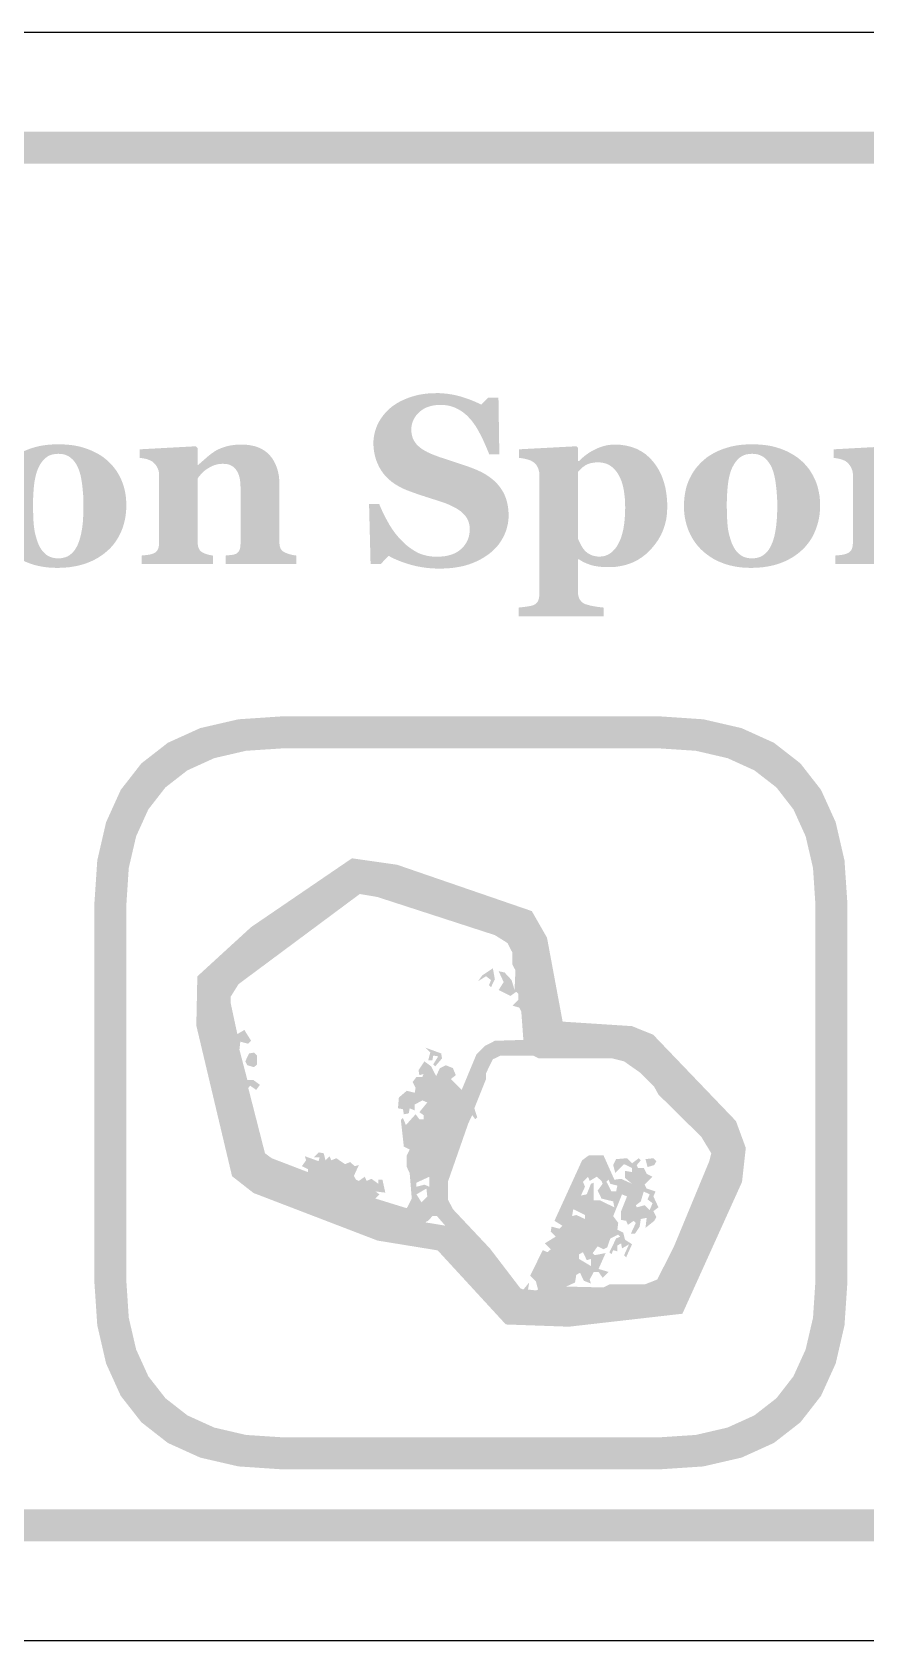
# Model space of a CAD drawing. Header units: millimetres. Extents: x 6 to 594, y 82 to 394.
# Drawn here: x 304.52 to 314.93, y 159.76 to 179.84 of the extents above; entities that cross this region are included whole.
import ezdxf

# ---------------------------------------------------------------- set-up
doc = ezdxf.new("R2010")
doc.units = ezdxf.units.MM
doc.layers.add('CUT', color=1, linetype='Continuous')
doc.layers.add('RASTER', color=7, linetype='Continuous')

msp = doc.modelspace()

# ---------------------------------------------------------------- hatches: boundary and pattern name
at = {"layer": 'RASTER'}
h = msp.add_hatch(color=7, dxfattribs=at)
h.paths.add_polyline_path([(279.2, 176.4), (279.234, 176.916), (279.338, 177.363), (279.509, 177.741), (279.75, 178.05), (280.059, 178.291), (280.438, 178.463), (280.884, 178.566), (281.4, 178.6), (338.6, 178.6), (339.116, 178.566), (339.563, 178.463), (339.941, 178.291), (340.25, 178.05), (340.491, 177.741), (340.663, 177.363), (340.766, 176.916), (340.8, 176.4), (340.8, 163.2), (340.766, 162.684), (340.662, 162.238), (340.491, 161.859), (340.25, 161.55), (339.941, 161.309), (339.563, 161.138), (339.116, 161.034), (338.6, 161), (281.4, 161), (280.884, 161.034), (280.438, 161.138), (280.059, 161.309), (279.75, 161.55), (279.509, 161.859), (279.338, 162.238), (279.234, 162.684), (279.2, 163.2)])
h.paths.add_polyline_path([(279.6, 176.4), (279.6, 163.2), (279.628, 162.778), (279.713, 162.413), (279.853, 162.103), (280.05, 161.85), (280.303, 161.653), (280.612, 161.513), (280.978, 161.428), (281.4, 161.4), (338.6, 161.4), (339.022, 161.428), (339.388, 161.513), (339.697, 161.653), (339.95, 161.85), (340.147, 162.103), (340.287, 162.413), (340.372, 162.778), (340.4, 163.2), (340.4, 176.4), (340.372, 176.822), (340.287, 177.188), (340.147, 177.497), (339.95, 177.75), (339.697, 177.947), (339.388, 178.088), (339.022, 178.172), (338.6, 178.2), (281.4, 178.2), (280.978, 178.172), (280.612, 178.088), (280.303, 177.947), (280.05, 177.75), (279.853, 177.497), (279.713, 177.188), (279.628, 176.822), (279.6, 176.4)])
for points in [[(309.608, 173.144), (309.561, 173.145), (309.515, 173.147), (309.469, 173.151), (309.424, 173.156), (309.38, 173.163), (309.337, 173.171), (309.295, 173.18), (309.253, 173.191), (309.213, 173.203), (309.174, 173.216), (309.136, 173.229), (309.101, 173.242), (309.067, 173.257), (309.034, 173.271), (309.003, 173.287), (308.974, 173.303), (308.873, 173.2), (308.748, 173.2), (308.729, 173.951), (308.855, 173.951), (308.866, 173.925), (308.878, 173.897), (308.89, 173.87), (308.904, 173.842), (308.917, 173.813), (308.932, 173.784), (308.948, 173.755), (308.964, 173.726), (308.98, 173.697), (308.998, 173.668), (309.016, 173.64), (309.035, 173.613), (309.054, 173.587), (309.074, 173.562), (309.095, 173.537), (309.116, 173.513), (309.139, 173.49), (309.162, 173.467), (309.186, 173.445), (309.211, 173.424), (309.236, 173.405), (309.262, 173.387), (309.289, 173.37), (309.316, 173.354), (309.344, 173.339), (309.374, 173.327), (309.404, 173.316), (309.436, 173.308), (309.469, 173.301), (309.503, 173.296), (309.538, 173.293), (309.574, 173.292), (309.623, 173.294), (309.668, 173.298), (309.711, 173.306), (309.75, 173.317), (309.787, 173.33), (309.821, 173.347), (309.852, 173.367), (309.88, 173.39), (309.905, 173.415), (309.926, 173.442), (309.945, 173.47), (309.96, 173.5), (309.971, 173.531), (309.979, 173.564), (309.984, 173.599), (309.986, 173.635), (309.985, 173.665), (309.98, 173.693), (309.973, 173.721), (309.964, 173.747), (309.951, 173.772), (309.935, 173.796), (309.917, 173.818), (309.896, 173.839), (309.872, 173.86), (309.845, 173.879), (309.815, 173.898), (309.781, 173.916), (309.745, 173.934), (309.705, 173.951), (309.663, 173.967), (309.617, 173.982), (309.586, 173.992), (309.557, 174.002), (309.527, 174.011), (309.499, 174.02), (309.471, 174.029), (309.443, 174.038), (309.417, 174.047), (309.391, 174.055), (309.365, 174.064), (309.34, 174.072), (309.315, 174.081), (309.29, 174.09), (309.266, 174.098), (309.243, 174.107), (309.219, 174.116), (309.197, 174.124), (309.146, 174.146), (309.099, 174.171), (309.055, 174.197), (309.014, 174.226), (308.977, 174.257), (308.943, 174.29), (308.912, 174.325), (308.885, 174.363), (308.861, 174.402), (308.841, 174.443), (308.823, 174.485), (308.809, 174.528), (308.798, 174.571), (308.79, 174.617), (308.785, 174.663), (308.783, 174.71), (308.784, 174.741), (308.787, 174.77), (308.791, 174.8), (308.797, 174.829), (308.804, 174.859), (308.813, 174.887), (308.824, 174.916), (308.836, 174.944), (308.85, 174.972), (308.866, 174.999), (308.883, 175.025), (308.901, 175.05), (308.921, 175.075), (308.942, 175.099), (308.965, 175.123), (308.99, 175.145), (309.015, 175.166), (309.042, 175.185), (309.07, 175.204), (309.1, 175.221), (309.132, 175.238), (309.165, 175.253), (309.201, 175.268), (309.238, 175.282), (309.276, 175.294), (309.315, 175.305), (309.354, 175.314), (309.395, 175.321), (309.436, 175.327), (309.479, 175.331), (309.522, 175.333), (309.566, 175.334), (309.609, 175.334), (309.651, 175.331), (309.692, 175.328), (309.733, 175.322), (309.773, 175.316), (309.813, 175.307), (309.851, 175.298), (309.889, 175.287), (309.926, 175.275), (309.961, 175.263), (309.993, 175.251), (310.024, 175.239), (310.053, 175.227), (310.079, 175.215), (310.104, 175.203), (310.127, 175.191), (310.216, 175.279), (310.344, 175.279), (310.355, 174.57), (310.229, 174.57), (310.218, 174.598), (310.206, 174.627), (310.194, 174.656), (310.181, 174.685), (310.168, 174.714), (310.155, 174.744), (310.141, 174.774), (310.126, 174.803), (310.111, 174.832), (310.096, 174.86), (310.081, 174.887), (310.065, 174.913), (310.049, 174.937), (310.033, 174.96), (310.017, 174.981), (310.001, 175.002), (309.982, 175.022), (309.963, 175.042), (309.944, 175.061), (309.923, 175.078), (309.902, 175.095), (309.881, 175.11), (309.858, 175.124), (309.835, 175.137), (309.811, 175.149), (309.786, 175.159), (309.76, 175.168), (309.733, 175.175), (309.705, 175.181), (309.676, 175.185), (309.646, 175.187), (309.615, 175.188), (309.577, 175.186), (309.54, 175.182), (309.505, 175.175), (309.472, 175.165), (309.44, 175.153), (309.411, 175.138), (309.383, 175.119), (309.357, 175.098), (309.333, 175.075), (309.313, 175.051), (309.296, 175.025), (309.282, 174.998), (309.271, 174.97), (309.263, 174.941), (309.258, 174.91), (309.257, 174.877), (309.258, 174.847), (309.262, 174.818), (309.269, 174.79), (309.278, 174.764), (309.291, 174.739), (309.306, 174.716), (309.323, 174.694), (309.344, 174.674), (309.367, 174.654), (309.393, 174.635), (309.423, 174.617), (309.455, 174.599), (309.491, 174.582), (309.529, 174.566), (309.571, 174.55), (309.615, 174.534), (309.643, 174.525), (309.67, 174.516), (309.697, 174.507), (309.725, 174.498), (309.753, 174.489), (309.781, 174.48), (309.809, 174.47), (309.837, 174.461), (309.864, 174.452), (309.892, 174.443), (309.918, 174.434), (309.943, 174.425), (309.968, 174.417), (309.992, 174.408), (310.015, 174.399), (310.037, 174.391), (310.089, 174.369), (310.137, 174.346), (310.182, 174.321), (310.224, 174.293), (310.263, 174.264), (310.299, 174.233), (310.331, 174.2), (310.36, 174.165), (310.386, 174.127), (310.409, 174.088), (310.428, 174.047), (310.443, 174.003), (310.455, 173.957), (310.464, 173.909), (310.469, 173.859), (310.471, 173.806), (310.47, 173.773), (310.467, 173.74), (310.462, 173.707), (310.455, 173.674), (310.446, 173.641), (310.436, 173.609), (310.423, 173.577), (310.408, 173.546), (310.392, 173.515), (310.374, 173.485), (310.355, 173.457), (310.334, 173.43), (310.312, 173.405), (310.289, 173.381), (310.264, 173.358), (310.238, 173.336), (310.208, 173.314), (310.177, 173.293), (310.145, 173.273), (310.112, 173.255), (310.077, 173.237), (310.042, 173.222), (310.005, 173.207), (309.967, 173.194), (309.928, 173.182), (309.887, 173.172), (309.844, 173.164), (309.8, 173.157), (309.755, 173.151), (309.707, 173.147), (309.659, 173.145), (309.608, 173.144)], [(307.823, 173.2), (306.941, 173.2), (306.941, 173.307), (306.948, 173.308), (306.955, 173.308), (306.963, 173.309), (306.971, 173.31), (306.98, 173.311), (306.989, 173.312), (306.998, 173.313), (307.008, 173.314), (307.018, 173.315), (307.027, 173.317), (307.035, 173.318), (307.043, 173.32), (307.05, 173.322), (307.057, 173.324), (307.063, 173.326), (307.068, 173.329), (307.076, 173.333), (307.082, 173.338), (307.089, 173.343), (307.094, 173.349), (307.1, 173.355), (307.104, 173.361), (307.108, 173.368), (307.112, 173.376), (307.115, 173.384), (307.118, 173.393), (307.12, 173.403), (307.122, 173.414), (307.123, 173.426), (307.124, 173.438), (307.125, 173.452), (307.125, 173.467), (307.125, 174.152), (307.124, 174.188), (307.122, 174.222), (307.118, 174.254), (307.112, 174.283), (307.104, 174.31), (307.094, 174.335), (307.083, 174.357), (307.07, 174.377), (307.056, 174.395), (307.04, 174.41), (307.022, 174.423), (307.002, 174.434), (306.981, 174.442), (306.959, 174.448), (306.934, 174.451), (306.908, 174.452), (306.894, 174.452), (306.88, 174.451), (306.866, 174.45), (306.852, 174.448), (306.838, 174.446), (306.825, 174.443), (306.812, 174.439), (306.799, 174.435), (306.787, 174.43), (306.774, 174.425), (306.762, 174.419), (306.749, 174.413), (306.737, 174.407), (306.725, 174.399), (306.713, 174.392), (306.7, 174.384), (306.69, 174.376), (306.68, 174.369), (306.671, 174.361), (306.662, 174.354), (306.654, 174.346), (306.646, 174.339), (306.639, 174.331), (306.632, 174.324), (306.626, 174.316), (306.62, 174.309), (306.614, 174.301), (306.609, 174.295), (306.603, 174.288), (306.598, 174.282), (306.594, 174.275), (306.589, 174.269), (306.589, 173.483), (306.589, 173.47), (306.59, 173.458), (306.591, 173.447), (306.593, 173.436), (306.595, 173.425), (306.597, 173.415), (306.6, 173.406), (306.604, 173.397), (306.608, 173.389), (306.612, 173.381), (306.617, 173.374), (306.623, 173.367), (306.63, 173.361), (306.636, 173.355), (306.644, 173.35), (306.652, 173.345), (306.658, 173.342), (306.665, 173.339), (306.671, 173.336), (306.678, 173.333), (306.686, 173.33), (306.694, 173.327), (306.702, 173.324), (306.711, 173.322), (306.719, 173.319), (306.728, 173.317), (306.737, 173.315), (306.745, 173.313), (306.754, 173.311), (306.763, 173.309), (306.771, 173.308), (306.78, 173.307), (306.78, 173.2), (305.889, 173.2), (305.889, 173.307), (305.898, 173.308), (305.907, 173.309), (305.916, 173.309), (305.926, 173.31), (305.935, 173.311), (305.944, 173.313), (305.954, 173.314), (305.963, 173.315), (305.972, 173.316), (305.981, 173.318), (305.989, 173.319), (305.997, 173.321), (306.005, 173.323), (306.013, 173.325), (306.02, 173.327), (306.027, 173.329), (306.038, 173.333), (306.048, 173.338), (306.058, 173.343), (306.066, 173.349), (306.074, 173.356), (306.08, 173.363), (306.086, 173.371), (306.091, 173.379), (306.095, 173.387), (306.099, 173.397), (306.102, 173.407), (306.104, 173.418), (306.106, 173.429), (306.108, 173.441), (306.108, 173.453), (306.109, 173.467), (306.109, 174.319), (306.108, 174.33), (306.107, 174.342), (306.105, 174.353), (306.103, 174.364), (306.099, 174.375), (306.095, 174.386), (306.091, 174.397), (306.085, 174.408), (306.079, 174.419), (306.073, 174.429), (306.066, 174.439), (306.058, 174.448), (306.05, 174.457), (306.042, 174.465), (306.033, 174.473), (306.024, 174.48), (306.017, 174.485), (306.01, 174.489), (306.002, 174.493), (305.994, 174.496), (305.985, 174.5), (305.976, 174.503), (305.967, 174.507), (305.957, 174.51), (305.947, 174.512), (305.936, 174.515), (305.926, 174.517), (305.915, 174.519), (305.904, 174.521), (305.892, 174.523), (305.88, 174.524), (305.868, 174.526), (305.868, 174.633), (306.567, 174.671), (306.589, 174.649), (306.589, 174.436), (306.595, 174.436), (306.605, 174.446), (306.617, 174.456), (306.628, 174.466), (306.64, 174.477), (306.653, 174.488), (306.666, 174.499), (306.68, 174.512), (306.695, 174.524), (306.709, 174.537), (306.723, 174.549), (306.737, 174.56), (306.751, 174.571), (306.764, 174.581), (306.778, 174.59), (306.79, 174.599), (306.803, 174.608), (306.817, 174.616), (306.832, 174.625), (306.848, 174.633), (306.866, 174.64), (306.884, 174.648), (306.903, 174.655), (306.924, 174.661), (306.945, 174.668), (306.967, 174.674), (306.99, 174.679), (307.013, 174.683), (307.036, 174.686), (307.06, 174.689), (307.083, 174.691), (307.108, 174.692), (307.133, 174.693), (307.19, 174.691), (307.244, 174.684), (307.295, 174.674), (307.341, 174.659), (307.384, 174.64), (307.424, 174.616), (307.459, 174.589), (307.491, 174.557), (307.519, 174.522), (307.543, 174.484), (307.563, 174.443), (307.58, 174.4), (307.593, 174.353), (307.603, 174.304), (307.608, 174.252), (307.61, 174.198), (307.61, 173.48), (307.61, 173.467), (307.611, 173.454), (307.612, 173.442), (307.614, 173.431), (307.616, 173.421), (307.619, 173.411), (307.622, 173.402), (307.626, 173.393), (307.631, 173.386), (307.636, 173.378), (307.642, 173.371), (307.649, 173.364), (307.657, 173.358), (307.666, 173.352), (307.676, 173.347), (307.686, 173.342), (307.692, 173.34), (307.699, 173.337), (307.705, 173.334), (307.712, 173.332), (307.72, 173.329), (307.728, 173.327), (307.736, 173.324), (307.744, 173.322), (307.753, 173.319), (307.762, 173.317), (307.771, 173.315), (307.781, 173.313), (307.791, 173.311), (307.801, 173.309), (307.812, 173.308), (307.823, 173.307)], [(316.481, 173.2), (315.599, 173.2), (315.599, 173.307), (315.607, 173.308), (315.614, 173.308), (315.622, 173.309), (315.63, 173.31), (315.639, 173.311), (315.648, 173.312), (315.657, 173.313), (315.667, 173.314), (315.676, 173.315), (315.685, 173.317), (315.694, 173.318), (315.702, 173.32), (315.709, 173.322), (315.715, 173.324), (315.721, 173.326), (315.727, 173.329), (315.734, 173.333), (315.741, 173.338), (315.747, 173.343), (315.753, 173.349), (315.758, 173.355), (315.763, 173.361), (315.767, 173.368), (315.771, 173.376), (315.774, 173.384), (315.777, 173.393), (315.779, 173.403), (315.781, 173.414), (315.782, 173.426), (315.783, 173.438), (315.784, 173.452), (315.784, 173.467), (315.784, 174.152), (315.783, 174.188), (315.781, 174.222), (315.776, 174.254), (315.77, 174.283), (315.762, 174.31), (315.753, 174.335), (315.742, 174.357), (315.729, 174.377), (315.714, 174.395), (315.698, 174.41), (315.68, 174.423), (315.661, 174.434), (315.64, 174.442), (315.617, 174.448), (315.593, 174.451), (315.567, 174.452), (315.553, 174.452), (315.538, 174.451), (315.524, 174.45), (315.511, 174.448), (315.497, 174.446), (315.484, 174.443), (315.471, 174.439), (315.458, 174.435), (315.445, 174.43), (315.433, 174.425), (315.42, 174.419), (315.408, 174.413), (315.396, 174.407), (315.383, 174.399), (315.371, 174.392), (315.359, 174.384), (315.349, 174.376), (315.339, 174.369), (315.33, 174.361), (315.321, 174.354), (315.313, 174.346), (315.305, 174.339), (315.298, 174.331), (315.291, 174.324), (315.285, 174.316), (315.279, 174.309), (315.273, 174.301), (315.267, 174.295), (315.262, 174.288), (315.257, 174.282), (315.252, 174.275), (315.248, 174.269), (315.248, 173.483), (315.248, 173.47), (315.249, 173.458), (315.25, 173.447), (315.251, 173.436), (315.254, 173.425), (315.256, 173.415), (315.259, 173.406), (315.262, 173.397), (315.266, 173.389), (315.271, 173.381), (315.276, 173.374), (315.282, 173.367), (315.288, 173.361), (315.295, 173.355), (315.303, 173.35), (315.311, 173.345), (315.317, 173.342), (315.323, 173.339), (315.33, 173.336), (315.337, 173.333), (315.345, 173.33), (315.353, 173.327), (315.361, 173.324), (315.369, 173.322), (315.378, 173.319), (315.387, 173.317), (315.396, 173.315), (315.404, 173.313), (315.413, 173.311), (315.421, 173.309), (315.43, 173.308), (315.438, 173.307), (315.438, 173.2), (314.548, 173.2), (314.548, 173.307), (314.557, 173.308), (314.566, 173.309), (314.575, 173.309), (314.584, 173.31), (314.594, 173.311), (314.603, 173.313), (314.612, 173.314), (314.622, 173.315), (314.631, 173.316), (314.64, 173.318), (314.648, 173.319), (314.656, 173.321), (314.664, 173.323), (314.671, 173.325), (314.679, 173.327), (314.685, 173.329), (314.697, 173.333), (314.707, 173.338), (314.716, 173.343), (314.725, 173.349), (314.732, 173.356), (314.739, 173.363), (314.745, 173.371), (314.75, 173.379), (314.754, 173.387), (314.757, 173.397), (314.76, 173.407), (314.763, 173.418), (314.765, 173.429), (314.766, 173.441), (314.767, 173.453), (314.767, 173.467), (314.767, 174.319), (314.767, 174.33), (314.766, 174.342), (314.764, 174.353), (314.761, 174.364), (314.758, 174.375), (314.754, 174.386), (314.749, 174.397), (314.744, 174.408), (314.738, 174.419), (314.731, 174.429), (314.724, 174.439), (314.717, 174.448), (314.709, 174.457), (314.701, 174.465), (314.692, 174.473), (314.682, 174.48), (314.676, 174.485), (314.668, 174.489), (314.661, 174.493), (314.653, 174.496), (314.644, 174.5), (314.635, 174.503), (314.626, 174.507), (314.616, 174.51), (314.606, 174.512), (314.595, 174.515), (314.584, 174.517), (314.573, 174.519), (314.562, 174.521), (314.551, 174.523), (314.539, 174.524), (314.527, 174.526), (314.527, 174.633), (315.226, 174.671), (315.248, 174.649), (315.248, 174.436), (315.254, 174.436), (315.264, 174.446), (315.275, 174.456), (315.287, 174.466), (315.299, 174.477), (315.312, 174.488), (315.325, 174.499), (315.339, 174.512), (315.353, 174.524), (315.368, 174.537), (315.382, 174.549), (315.396, 174.56), (315.41, 174.571), (315.423, 174.581), (315.436, 174.59), (315.449, 174.599), (315.462, 174.608), (315.476, 174.616), (315.491, 174.625), (315.507, 174.633), (315.524, 174.64), (315.543, 174.648), (315.562, 174.655), (315.582, 174.661), (315.604, 174.668), (315.626, 174.674), (315.648, 174.679), (315.671, 174.683), (315.695, 174.686), (315.718, 174.689), (315.742, 174.691), (315.767, 174.692), (315.791, 174.693), (315.849, 174.691), (315.903, 174.684), (315.954, 174.674), (316, 174.659), (316.043, 174.64), (316.082, 174.616), (316.118, 174.589), (316.149, 174.557), (316.177, 174.522), (316.202, 174.484), (316.222, 174.443), (316.239, 174.4), (316.252, 174.353), (316.261, 174.304), (316.267, 174.252), (316.269, 174.198), (316.269, 173.48), (316.269, 173.467), (316.27, 173.454), (316.271, 173.442), (316.273, 173.431), (316.275, 173.421), (316.278, 173.411), (316.281, 173.402), (316.285, 173.393), (316.289, 173.386), (316.295, 173.378), (316.301, 173.371), (316.308, 173.364), (316.316, 173.358), (316.325, 173.352), (316.334, 173.347), (316.345, 173.342), (316.351, 173.34), (316.357, 173.337), (316.364, 173.334), (316.371, 173.332), (316.379, 173.329), (316.386, 173.327), (316.394, 173.324), (316.403, 173.322), (316.412, 173.319), (316.421, 173.317), (316.43, 173.315), (316.44, 173.313), (316.45, 173.311), (316.46, 173.309), (316.47, 173.308), (316.481, 173.307)]]:
    msp.add_hatch(color=7, dxfattribs=at).paths.add_polyline_path(points)
h = msp.add_hatch(color=7, dxfattribs=at)
h.paths.add_polyline_path([(305.477, 174.48), (305.504, 174.454), (305.528, 174.427), (305.551, 174.399), (305.573, 174.369), (305.593, 174.338), (305.611, 174.306), (305.628, 174.273), (305.643, 174.239), (305.656, 174.203), (305.668, 174.167), (305.678, 174.13), (305.686, 174.092), (305.692, 174.054), (305.696, 174.014), (305.699, 173.975), (305.7, 173.934), (305.699, 173.894), (305.696, 173.854), (305.692, 173.815), (305.686, 173.776), (305.678, 173.738), (305.668, 173.7), (305.657, 173.663), (305.644, 173.627), (305.629, 173.592), (305.612, 173.557), (305.594, 173.525), (305.574, 173.493), (305.553, 173.463), (305.53, 173.434), (305.505, 173.406), (305.479, 173.38), (305.449, 173.354), (305.418, 173.328), (305.386, 173.305), (305.352, 173.283), (305.317, 173.263), (305.28, 173.244), (305.242, 173.227), (305.203, 173.212), (305.162, 173.198), (305.12, 173.186), (305.076, 173.176), (305.031, 173.168), (304.984, 173.161), (304.936, 173.157), (304.887, 173.154), (304.836, 173.153), (304.791, 173.154), (304.748, 173.156), (304.706, 173.16), (304.664, 173.166), (304.623, 173.173), (304.584, 173.182), (304.545, 173.192), (304.507, 173.204), (304.47, 173.218), (304.434, 173.233), (304.399, 173.25), (304.365, 173.268), (304.333, 173.289), (304.301, 173.31), (304.27, 173.333), (304.241, 173.358), (304.214, 173.383), (304.188, 173.41), (304.164, 173.438), (304.141, 173.468), (304.12, 173.499), (304.1, 173.531), (304.082, 173.565), (304.065, 173.601), (304.05, 173.637), (304.037, 173.675), (304.026, 173.714), (304.017, 173.754), (304.01, 173.794), (304.005, 173.836), (304.002, 173.879), (304.001, 173.924), (304.002, 173.967), (304.004, 174.009), (304.009, 174.05), (304.015, 174.09), (304.023, 174.128), (304.032, 174.165), (304.044, 174.202), (304.057, 174.236), (304.072, 174.27), (304.089, 174.303), (304.107, 174.335), (304.128, 174.366), (304.15, 174.396), (304.173, 174.425), (304.199, 174.453), (304.226, 174.48), (304.254, 174.505), (304.284, 174.529), (304.315, 174.551), (304.347, 174.571), (304.382, 174.59), (304.417, 174.608), (304.455, 174.624), (304.494, 174.639), (304.534, 174.652), (304.575, 174.664), (304.618, 174.674), (304.662, 174.682), (304.707, 174.688), (304.753, 174.692), (304.8, 174.695), (304.849, 174.696), (304.899, 174.695), (304.948, 174.692), (304.996, 174.688), (305.042, 174.682), (305.086, 174.674), (305.129, 174.664), (305.17, 174.652), (305.21, 174.639), (305.248, 174.624), (305.285, 174.608), (305.321, 174.59), (305.355, 174.571), (305.388, 174.551), (305.419, 174.529), (305.449, 174.505), (305.477, 174.48)])
h.paths.add_polyline_path([(305.102, 173.465), (305.11, 173.486), (305.117, 173.508), (305.124, 173.532), (305.13, 173.556), (305.136, 173.581), (305.141, 173.608), (305.146, 173.636), (305.15, 173.664), (305.154, 173.694), (305.157, 173.725), (305.159, 173.758), (305.161, 173.791), (305.163, 173.826), (305.164, 173.862), (305.165, 173.899), (305.165, 173.937), (305.165, 173.963), (305.164, 173.99), (305.163, 174.018), (305.162, 174.047), (305.16, 174.076), (305.157, 174.107), (305.154, 174.139), (305.151, 174.171), (305.147, 174.203), (305.142, 174.234), (305.138, 174.262), (305.132, 174.289), (305.127, 174.314), (305.12, 174.338), (305.114, 174.359), (305.107, 174.379), (305.097, 174.402), (305.087, 174.423), (305.077, 174.443), (305.065, 174.462), (305.052, 174.479), (305.039, 174.495), (305.024, 174.51), (305.009, 174.524), (304.993, 174.537), (304.976, 174.547), (304.958, 174.556), (304.939, 174.564), (304.919, 174.57), (304.897, 174.574), (304.875, 174.576), (304.852, 174.577), (304.826, 174.576), (304.802, 174.573), (304.78, 174.569), (304.758, 174.563), (304.738, 174.555), (304.719, 174.545), (304.702, 174.533), (304.686, 174.52), (304.67, 174.505), (304.656, 174.489), (304.643, 174.472), (304.63, 174.454), (304.619, 174.435), (304.608, 174.415), (304.598, 174.394), (304.59, 174.372), (304.582, 174.351), (304.575, 174.328), (304.569, 174.305), (304.564, 174.281), (304.559, 174.256), (304.554, 174.231), (304.55, 174.204), (304.547, 174.176), (304.544, 174.148), (304.542, 174.12), (304.54, 174.091), (304.538, 174.062), (304.537, 174.033), (304.536, 174.003), (304.536, 173.973), (304.535, 173.943), (304.536, 173.904), (304.536, 173.866), (304.537, 173.831), (304.538, 173.797), (304.539, 173.765), (304.541, 173.734), (304.543, 173.705), (304.546, 173.678), (304.549, 173.652), (304.553, 173.626), (304.557, 173.6), (304.563, 173.573), (304.57, 173.547), (304.578, 173.521), (304.586, 173.494), (304.595, 173.468), (304.604, 173.446), (304.614, 173.425), (304.625, 173.405), (304.636, 173.387), (304.649, 173.369), (304.662, 173.353), (304.677, 173.338), (304.692, 173.325), (304.708, 173.312), (304.726, 173.301), (304.744, 173.292), (304.764, 173.285), (304.784, 173.279), (304.806, 173.275), (304.828, 173.273), (304.852, 173.272), (304.873, 173.273), (304.894, 173.275), (304.914, 173.279), (304.933, 173.284), (304.952, 173.291), (304.97, 173.299), (304.987, 173.309), (305.003, 173.321), (305.018, 173.334), (305.033, 173.348), (305.046, 173.364), (305.059, 173.381), (305.071, 173.4), (305.082, 173.42), (305.093, 173.442), (305.102, 173.465)])
h = msp.add_hatch(color=7, dxfattribs=at)
h.paths.add_polyline_path([(312.451, 173.913), (312.448, 173.837), (312.439, 173.764), (312.422, 173.694), (312.4, 173.626), (312.371, 173.561), (312.335, 173.499), (312.293, 173.44), (312.245, 173.383), (312.192, 173.331), (312.135, 173.286), (312.075, 173.248), (312.011, 173.217), (311.944, 173.193), (311.873, 173.176), (311.799, 173.165), (311.722, 173.162), (311.688, 173.162), (311.655, 173.164), (311.624, 173.166), (311.594, 173.169), (311.567, 173.173), (311.541, 173.178), (311.516, 173.184), (311.493, 173.19), (311.472, 173.198), (311.451, 173.206), (311.432, 173.214), (311.413, 173.222), (311.396, 173.231), (311.379, 173.24), (311.363, 173.25), (311.348, 173.26), (311.337, 173.26), (311.337, 172.848), (311.337, 172.836), (311.338, 172.824), (311.34, 172.812), (311.342, 172.8), (311.346, 172.79), (311.349, 172.779), (311.354, 172.769), (311.359, 172.759), (311.365, 172.75), (311.372, 172.741), (311.379, 172.733), (311.387, 172.726), (311.395, 172.719), (311.404, 172.713), (311.413, 172.708), (311.423, 172.703), (311.433, 172.699), (311.445, 172.696), (311.457, 172.692), (311.471, 172.688), (311.485, 172.684), (311.501, 172.681), (311.518, 172.677), (311.535, 172.674), (311.553, 172.671), (311.57, 172.668), (311.586, 172.666), (311.602, 172.664), (311.616, 172.662), (311.63, 172.66), (311.644, 172.659), (311.656, 172.658), (311.656, 172.55), (310.598, 172.55), (310.598, 172.658), (310.608, 172.659), (310.618, 172.66), (310.629, 172.661), (310.64, 172.662), (310.652, 172.664), (310.664, 172.665), (310.677, 172.667), (310.691, 172.669), (310.704, 172.671), (310.717, 172.673), (310.729, 172.675), (310.739, 172.677), (310.749, 172.679), (310.759, 172.681), (310.767, 172.684), (310.774, 172.686), (310.785, 172.69), (310.796, 172.695), (310.805, 172.701), (310.814, 172.708), (310.821, 172.715), (310.828, 172.723), (310.833, 172.731), (310.838, 172.741), (310.842, 172.751), (310.845, 172.761), (310.848, 172.771), (310.851, 172.782), (310.852, 172.794), (310.854, 172.805), (310.854, 172.817), (310.855, 172.829), (310.855, 174.328), (310.853, 174.34), (310.852, 174.351), (310.849, 174.363), (310.847, 174.373), (310.844, 174.384), (310.84, 174.394), (310.836, 174.404), (310.832, 174.413), (310.827, 174.422), (310.822, 174.431), (310.815, 174.439), (310.808, 174.447), (310.801, 174.455), (310.793, 174.463), (310.784, 174.47), (310.774, 174.477), (310.767, 174.482), (310.758, 174.486), (310.75, 174.491), (310.74, 174.495), (310.73, 174.499), (310.72, 174.502), (310.708, 174.506), (310.697, 174.509), (310.684, 174.512), (310.672, 174.515), (310.66, 174.517), (310.649, 174.519), (310.637, 174.521), (310.625, 174.523), (310.613, 174.524), (310.601, 174.526), (310.601, 174.633), (311.315, 174.671), (311.337, 174.652), (311.337, 174.489), (311.348, 174.486), (311.373, 174.51), (311.398, 174.532), (311.424, 174.554), (311.45, 174.573), (311.478, 174.592), (311.505, 174.609), (311.534, 174.624), (311.563, 174.638), (311.592, 174.651), (311.622, 174.662), (311.651, 174.672), (311.68, 174.679), (311.71, 174.685), (311.739, 174.689), (311.768, 174.692), (311.797, 174.693), (311.87, 174.689), (311.94, 174.679), (312.006, 174.662), (312.068, 174.639), (312.126, 174.609), (312.18, 174.572), (312.23, 174.528), (312.276, 174.478), (312.317, 174.422), (312.353, 174.362), (312.383, 174.298), (312.407, 174.23), (312.427, 174.157), (312.44, 174.08), (312.449, 173.999), (312.451, 173.913)])
h.paths.add_polyline_path([(311.926, 173.908), (311.925, 173.935), (311.925, 173.962), (311.923, 173.989), (311.922, 174.015), (311.919, 174.041), (311.916, 174.067), (311.913, 174.092), (311.909, 174.118), (311.905, 174.142), (311.9, 174.167), (311.894, 174.19), (311.887, 174.213), (311.88, 174.235), (311.871, 174.256), (311.862, 174.277), (311.852, 174.297), (311.842, 174.316), (311.831, 174.335), (311.819, 174.352), (311.806, 174.368), (311.793, 174.383), (311.779, 174.398), (311.763, 174.411), (311.748, 174.423), (311.731, 174.434), (311.713, 174.444), (311.695, 174.452), (311.675, 174.458), (311.655, 174.463), (311.634, 174.467), (311.612, 174.469), (311.589, 174.47), (311.565, 174.47), (311.543, 174.468), (311.523, 174.465), (311.503, 174.462), (311.484, 174.457), (311.467, 174.451), (311.451, 174.445), (311.436, 174.437), (311.422, 174.429), (311.409, 174.419), (311.395, 174.41), (311.383, 174.399), (311.371, 174.388), (311.359, 174.376), (311.348, 174.364), (311.337, 174.351), (311.337, 173.521), (311.339, 173.513), (311.342, 173.505), (311.346, 173.496), (311.349, 173.487), (311.354, 173.478), (311.359, 173.467), (311.364, 173.457), (311.37, 173.445), (311.377, 173.434), (311.383, 173.423), (311.389, 173.413), (311.395, 173.404), (311.401, 173.395), (311.408, 173.386), (311.414, 173.379), (311.42, 173.371), (311.429, 173.362), (311.439, 173.353), (311.449, 173.345), (311.459, 173.337), (311.47, 173.33), (311.481, 173.324), (311.492, 173.318), (311.504, 173.313), (311.516, 173.308), (311.528, 173.304), (311.54, 173.301), (311.553, 173.299), (311.566, 173.296), (311.579, 173.295), (311.592, 173.294), (311.606, 173.294), (311.642, 173.296), (311.675, 173.304), (311.707, 173.316), (311.737, 173.333), (311.765, 173.355), (311.791, 173.382), (311.816, 173.413), (311.838, 173.45), (311.859, 173.491), (311.877, 173.537), (311.891, 173.587), (311.904, 173.642), (311.913, 173.702), (311.92, 173.766), (311.924, 173.834), (311.926, 173.908)])
h = msp.add_hatch(color=7, dxfattribs=at)
h.paths.add_polyline_path([(314.136, 174.48), (314.162, 174.454), (314.187, 174.427), (314.21, 174.399), (314.232, 174.369), (314.251, 174.338), (314.27, 174.306), (314.286, 174.273), (314.302, 174.239), (314.315, 174.203), (314.327, 174.167), (314.336, 174.13), (314.344, 174.092), (314.351, 174.054), (314.355, 174.014), (314.358, 173.975), (314.359, 173.934), (314.358, 173.894), (314.355, 173.854), (314.351, 173.815), (314.345, 173.776), (314.337, 173.738), (314.327, 173.7), (314.315, 173.663), (314.302, 173.627), (314.287, 173.592), (314.271, 173.557), (314.253, 173.525), (314.233, 173.493), (314.211, 173.463), (314.188, 173.434), (314.164, 173.406), (314.137, 173.38), (314.108, 173.354), (314.077, 173.328), (314.044, 173.305), (314.011, 173.283), (313.975, 173.263), (313.939, 173.244), (313.901, 173.227), (313.861, 173.212), (313.821, 173.198), (313.778, 173.186), (313.735, 173.176), (313.689, 173.168), (313.643, 173.161), (313.595, 173.157), (313.545, 173.154), (313.494, 173.153), (313.45, 173.154), (313.407, 173.156), (313.364, 173.16), (313.323, 173.166), (313.282, 173.173), (313.242, 173.182), (313.204, 173.192), (313.166, 173.204), (313.129, 173.218), (313.093, 173.233), (313.058, 173.25), (313.024, 173.268), (312.991, 173.289), (312.96, 173.31), (312.929, 173.333), (312.9, 173.358), (312.873, 173.383), (312.847, 173.41), (312.823, 173.438), (312.8, 173.468), (312.779, 173.499), (312.759, 173.531), (312.741, 173.565), (312.724, 173.601), (312.709, 173.637), (312.696, 173.675), (312.685, 173.714), (312.676, 173.754), (312.668, 173.794), (312.663, 173.836), (312.66, 173.879), (312.659, 173.924), (312.66, 173.967), (312.663, 174.009), (312.667, 174.05), (312.674, 174.09), (312.681, 174.128), (312.691, 174.165), (312.703, 174.202), (312.716, 174.236), (312.731, 174.27), (312.748, 174.303), (312.766, 174.335), (312.786, 174.366), (312.808, 174.396), (312.832, 174.425), (312.858, 174.453), (312.885, 174.48), (312.913, 174.505), (312.942, 174.529), (312.973, 174.551), (313.006, 174.571), (313.04, 174.59), (313.076, 174.608), (313.113, 174.624), (313.152, 174.639), (313.193, 174.652), (313.234, 174.664), (313.277, 174.674), (313.321, 174.682), (313.366, 174.688), (313.412, 174.692), (313.459, 174.695), (313.508, 174.696), (313.558, 174.695), (313.607, 174.692), (313.654, 174.688), (313.7, 174.682), (313.745, 174.674), (313.788, 174.664), (313.829, 174.652), (313.869, 174.639), (313.907, 174.624), (313.944, 174.608), (313.979, 174.59), (314.013, 174.571), (314.046, 174.551), (314.078, 174.529), (314.107, 174.505), (314.136, 174.48)])
h.paths.add_polyline_path([(313.761, 173.465), (313.769, 173.486), (313.776, 173.508), (313.783, 173.532), (313.789, 173.556), (313.795, 173.581), (313.8, 173.608), (313.804, 173.636), (313.809, 173.664), (313.812, 173.694), (313.815, 173.725), (313.818, 173.758), (313.82, 173.791), (313.822, 173.826), (313.823, 173.862), (313.824, 173.899), (313.824, 173.937), (313.824, 173.963), (313.823, 173.99), (313.822, 174.018), (313.82, 174.047), (313.818, 174.076), (313.816, 174.107), (313.813, 174.139), (313.809, 174.171), (313.805, 174.203), (313.801, 174.234), (313.796, 174.262), (313.791, 174.289), (313.785, 174.314), (313.779, 174.338), (313.772, 174.359), (313.765, 174.379), (313.756, 174.402), (313.746, 174.423), (313.735, 174.443), (313.723, 174.462), (313.711, 174.479), (313.697, 174.495), (313.683, 174.51), (313.668, 174.524), (313.652, 174.537), (313.635, 174.547), (313.617, 174.556), (313.597, 174.564), (313.577, 174.57), (313.556, 174.574), (313.534, 174.576), (313.51, 174.577), (313.485, 174.576), (313.461, 174.573), (313.438, 174.569), (313.417, 174.563), (313.397, 174.555), (313.378, 174.545), (313.36, 174.533), (313.344, 174.52), (313.329, 174.505), (313.315, 174.489), (313.302, 174.472), (313.289, 174.454), (313.278, 174.435), (313.267, 174.415), (313.257, 174.394), (313.248, 174.372), (313.241, 174.351), (313.234, 174.328), (313.228, 174.305), (313.222, 174.281), (313.217, 174.256), (313.213, 174.231), (313.209, 174.204), (313.206, 174.176), (313.203, 174.148), (313.201, 174.12), (313.199, 174.091), (313.197, 174.062), (313.196, 174.033), (313.195, 174.003), (313.194, 173.973), (313.194, 173.943), (313.194, 173.904), (313.195, 173.866), (313.196, 173.831), (313.197, 173.797), (313.198, 173.765), (313.2, 173.734), (313.202, 173.705), (313.204, 173.678), (313.207, 173.652), (313.211, 173.626), (313.216, 173.6), (313.222, 173.573), (313.229, 173.547), (313.236, 173.521), (313.245, 173.494), (313.254, 173.468), (313.263, 173.446), (313.273, 173.425), (313.284, 173.405), (313.295, 173.387), (313.308, 173.369), (313.321, 173.353), (313.336, 173.338), (313.351, 173.325), (313.367, 173.312), (313.384, 173.301), (313.403, 173.292), (313.422, 173.285), (313.443, 173.279), (313.464, 173.275), (313.487, 173.273), (313.51, 173.272), (313.532, 173.273), (313.553, 173.275), (313.573, 173.279), (313.592, 173.284), (313.611, 173.291), (313.628, 173.299), (313.645, 173.309), (313.661, 173.321), (313.677, 173.334), (313.691, 173.348), (313.705, 173.364), (313.718, 173.381), (313.73, 173.4), (313.741, 173.42), (313.751, 173.442), (313.761, 173.465)])
h = msp.add_hatch(color=7, dxfattribs=at)
h.paths.add_polyline_path([(305.3, 168.95), (305.337, 169.501), (305.447, 169.978), (305.63, 170.382), (305.888, 170.713), (306.218, 170.97), (306.622, 171.153), (307.099, 171.263), (307.65, 171.3), (312.35, 171.3), (312.901, 171.263), (313.378, 171.153), (313.782, 170.97), (314.112, 170.713), (314.37, 170.382), (314.553, 169.978), (314.663, 169.501), (314.7, 168.95), (314.7, 164.25), (314.663, 163.699), (314.553, 163.222), (314.37, 162.818), (314.113, 162.488), (313.782, 162.23), (313.378, 162.047), (312.901, 161.937), (312.35, 161.9), (307.65, 161.9), (307.099, 161.937), (306.622, 162.047), (306.218, 162.23), (305.888, 162.488), (305.63, 162.818), (305.447, 163.222), (305.337, 163.699), (305.3, 164.25)])
h.paths.add_polyline_path([(305.7, 168.95), (305.7, 164.25), (305.73, 163.793), (305.822, 163.397), (305.974, 163.062), (306.188, 162.788), (306.462, 162.574), (306.797, 162.422), (307.193, 162.33), (307.65, 162.3), (312.35, 162.3), (312.807, 162.33), (313.203, 162.422), (313.538, 162.574), (313.813, 162.788), (314.026, 163.062), (314.178, 163.397), (314.27, 163.793), (314.3, 164.25), (314.3, 168.95), (314.27, 169.407), (314.178, 169.803), (314.026, 170.138), (313.813, 170.413), (313.538, 170.626), (313.203, 170.778), (312.807, 170.87), (312.35, 170.9), (307.65, 170.9), (307.193, 170.87), (306.797, 170.778), (306.462, 170.626), (306.188, 170.413), (305.974, 170.138), (305.822, 169.803), (305.73, 169.407), (305.7, 168.95)])
h = msp.add_hatch(color=7, dxfattribs=at)
h.paths.add_polyline_path([(308.516, 169.528), (309.08, 169.447), (310.76, 168.869), (310.95, 168.537), (311.145, 167.489), (312.01, 167.433), (312.275, 167.326), (313.308, 166.248), (313.431, 165.913), (313.384, 165.488), (312.64, 163.843), (311.222, 163.681), (310.436, 163.709), (309.585, 164.634), (308.835, 164.756), (307.287, 165.35), (307.019, 165.56), (306.573, 167.441), (306.586, 168.054), (307.257, 168.669)])
h.paths.add_polyline_path([(308.594, 169.193), (307.456, 168.418), (306.903, 167.911), (306.894, 167.476), (307.305, 165.743), (307.447, 165.631), (308.919, 165.067), (309.746, 164.932), (310.581, 164.024), (311.209, 164.001), (312.423, 164.14), (313.071, 165.573), (313.105, 165.873), (313.03, 166.074), (312.091, 167.055), (311.938, 167.117), (310.876, 167.186), (310.645, 168.425), (310.542, 168.606), (309.005, 169.135), (308.594, 169.193)])
h = msp.add_hatch(color=7, dxfattribs=at)
h.paths.add_polyline_path([(308.624, 169.291), (308.687, 169.302), (309.2, 169.155), (310.409, 168.752), (310.604, 168.653), (310.739, 168.386), (310.911, 167.239), (311.912, 167.213), (312.07, 167.151), (312.363, 166.894), (312.487, 166.725), (313.022, 166.198), (313.132, 166.051), (313.195, 165.93), (313.195, 165.71), (312.473, 164.05), (312.205, 163.988), (311.326, 163.951), (311.252, 163.914), (310.593, 163.914), (310.325, 164.16), (310.274, 164.255), (310.105, 164.416), (310.054, 164.512), (309.577, 165.061), (309.519, 165.061), (309.467, 165.003), (309.273, 164.904), (309.053, 164.941), (307.514, 165.527), (307.32, 165.626), (307.246, 165.699), (307.147, 165.967), (306.927, 167.066), (306.818, 167.433), (306.781, 167.836), (306.88, 168.03), (306.99, 168.14), (308.309, 169.13)])
h.paths.add_polyline_path([(308.613, 169.082), (307.1, 167.957), (307.001, 167.799), (307.001, 167.726), (307.085, 167.334), (307.173, 167.385), (307.257, 167.25), (307.221, 167.213), (307.122, 167.239), (307.111, 167.14), (307.21, 166.762), (307.283, 166.762), (307.367, 166.7), (307.32, 166.637), (307.246, 166.689), (307.221, 166.663), (307.43, 165.846), (307.514, 165.784), (307.965, 165.611), (307.965, 165.648), (307.891, 165.685), (307.943, 165.758), (307.928, 165.809), (308.1, 165.747), (308.111, 165.795), (308.038, 165.795), (308.1, 165.857), (308.163, 165.846), (308.185, 165.758), (308.236, 165.809), (308.258, 165.758), (308.32, 165.784), (308.43, 165.71), (308.492, 165.736), (308.551, 165.685), (308.602, 165.699), (308.54, 165.564), (308.566, 165.516), (308.602, 165.501), (308.676, 165.553), (308.698, 165.501), (308.76, 165.527), (308.844, 165.465), (308.844, 165.516), (308.896, 165.516), (308.932, 165.355), (308.808, 165.369), (308.859, 165.333), (308.808, 165.281), (309.2, 165.16), (309.262, 165.281), (309.236, 165.6), (309.2, 165.674), (309.2, 165.82), (309.236, 165.893), (309.163, 165.93), (309.126, 166.26), (309.152, 166.286), (309.189, 166.198), (309.31, 166.333), (309.357, 166.271), (309.409, 166.271), (309.409, 166.322), (309.357, 166.359), (309.456, 166.48), (309.394, 166.506), (309.299, 166.454), (309.299, 166.381), (309.236, 166.407), (309.225, 166.344), (309.163, 166.333), (309.152, 166.396), (309.09, 166.407), (309.101, 166.542), (309.2, 166.626), (309.299, 166.601), (309.31, 166.663), (309.273, 166.736), (309.321, 166.799), (309.394, 166.799), (309.409, 166.835), (309.357, 166.821), (309.346, 166.883), (309.42, 166.993), (309.504, 166.931), (309.566, 166.81), (309.614, 166.909), (309.687, 166.945), (309.775, 166.909), (309.812, 166.821), (309.75, 166.773), (309.885, 166.637), (310.068, 167.077), (310.178, 167.187), (310.299, 167.25), (310.655, 167.261), (310.629, 167.616), (310.604, 167.664), (310.519, 167.689), (310.593, 167.763), (310.593, 167.836), (310.567, 167.862), (310.494, 167.81), (310.347, 167.884), (310.409, 167.983), (310.347, 168.118), (310.42, 168.103), (310.508, 168.008), (310.545, 167.884), (310.556, 168.129), (310.519, 168.202), (310.519, 168.349), (310.457, 168.47), (310.299, 168.569), (308.833, 169.045)])
h.paths.add_polyline_path([(310.274, 168.155), (310.299, 168.019), (310.252, 167.92), (310.226, 167.946), (310.252, 168.008), (310.189, 168.056), (310.09, 167.994), (310.142, 168.067)])
h.paths.add_polyline_path([(309.431, 167.165), (309.629, 167.092), (309.64, 167.03), (309.555, 166.931), (309.53, 166.956), (309.592, 167.055), (309.53, 167.066), (309.519, 167.004), (309.467, 167.004), (309.493, 167.103)])
h.paths.add_polyline_path([(307.232, 167.092), (307.294, 167.103), (307.331, 167.066), (307.331, 166.956), (307.294, 166.92), (307.21, 166.945), (307.184, 166.993)])
h.paths.add_polyline_path([(310.373, 167.066), (310.274, 167.019), (310.189, 166.846), (310.189, 166.773), (310.043, 166.407), (310.079, 166.297), (310.054, 166.271), (310.017, 166.322), (309.969, 166.223), (309.713, 165.49), (309.713, 165.27), (309.775, 165.149), (310.237, 164.658), (310.618, 164.16), (310.655, 164.145), (310.728, 164.233), (310.713, 164.145), (310.812, 164.134), (310.838, 164.145), (310.812, 164.244), (310.739, 164.317), (310.897, 164.636), (310.959, 164.611), (310.996, 164.647), (310.922, 164.721), (311.058, 164.805), (310.996, 164.867), (311.007, 164.93), (311.106, 164.904), (311.142, 164.941), (311.043, 165.003), (311.388, 165.758), (311.472, 165.82), (311.655, 165.82), (311.791, 165.516), (311.875, 165.527), (312.011, 165.465), (311.923, 165.538), (311.923, 165.626), (312.011, 165.611), (312.011, 165.663), (311.912, 165.71), (311.802, 165.6), (311.776, 165.699), (311.813, 165.773), (311.949, 165.784), (312.011, 165.721), (312.095, 165.784), (312.121, 165.758), (312.07, 165.699), (312.084, 165.663), (312.157, 165.663), (312.194, 165.589), (312.267, 165.553), (312.168, 165.454), (312.194, 165.406), (312.304, 165.369), (312.278, 165.307), (312.341, 165.171), (312.278, 165.124), (312.315, 165.05), (312.289, 165.003), (312.179, 164.915), (312.194, 165.04), (312.121, 165.025), (312.106, 164.93), (312.048, 164.842), (311.996, 164.842), (312.059, 164.977), (312.033, 165.003), (311.96, 164.952), (311.938, 165.003), (311.875, 165.014), (311.875, 165.124), (311.949, 165.307), (311.886, 165.333), (311.776, 165.061), (311.839, 164.977), (311.828, 164.893), (311.901, 164.856), (311.923, 164.768), (312.011, 164.71), (311.938, 164.548), (311.912, 164.574), (311.974, 164.71), (311.886, 164.658), (311.875, 164.721), (311.828, 164.695), (311.828, 164.622), (311.776, 164.636), (311.754, 164.585), (311.729, 164.611), (311.813, 164.783), (311.864, 164.805), (311.839, 164.831), (311.74, 164.783), (311.703, 164.673), (311.655, 164.647), (311.582, 164.684), (311.52, 164.6), (311.545, 164.574), (311.681, 164.6), (311.593, 164.402), (311.718, 164.365), (311.644, 164.292), (311.593, 164.365), (311.534, 164.365), (311.483, 164.27), (311.498, 164.219), (311.41, 164.255), (311.362, 164.354), (311.315, 164.328), (311.3, 164.233), (311.19, 164.182), (311.655, 164.171), (311.729, 164.208), (312.168, 164.208), (312.326, 164.27), (312.535, 164.684), (312.975, 165.747), (313, 165.846), (312.876, 166.051), (312.341, 166.579), (312.289, 166.674), (312.106, 166.857), (311.912, 166.993), (311.765, 167.03), (310.849, 167.03), (310.776, 167.066)])
h.paths.add_polyline_path([(312.179, 165.773), (312.278, 165.784), (312.315, 165.747), (312.289, 165.699), (312.205, 165.674)])
h.paths.add_polyline_path([(309.482, 165.553), (309.321, 165.479), (309.321, 165.428), (309.42, 165.454), (309.482, 165.428)])
h.paths.add_polyline_path([(311.461, 165.553), (311.399, 165.49), (311.424, 165.428), (311.373, 165.318), (311.446, 165.333), (311.498, 165.465), (311.534, 165.479), (311.534, 165.259), (311.608, 165.259), (311.791, 165.171), (311.776, 165.245), (311.63, 165.281), (311.582, 165.38), (311.644, 165.465), (311.63, 165.501), (311.571, 165.553), (311.483, 165.501)])
h.paths.add_polyline_path([(311.718, 165.516), (311.692, 165.49), (311.754, 165.369), (311.813, 165.369), (311.828, 165.443), (311.74, 165.465)])
h.paths.add_polyline_path([(309.445, 165.406), (309.321, 165.333), (309.383, 165.234), (309.456, 165.307)])
h.paths.add_polyline_path([(312.157, 165.369), (312.121, 165.245), (312.059, 165.197), (312.07, 165.171), (312.168, 165.197), (312.231, 165.135), (312.267, 165.223), (312.205, 165.27), (312.231, 165.333)])
h.paths.add_polyline_path([(311.278, 165.149), (311.263, 165.061), (311.315, 165.076), (311.424, 165.025), (311.424, 165.076)])
h.paths.add_polyline_path([(311.399, 164.611), (311.351, 164.585), (311.351, 164.526), (311.498, 164.438), (311.498, 164.526), (311.446, 164.512)])

# ---------------------------------------------------------------- linework, layer by layer
at = {"layer": 'CUT'}
for points in [[(280.999, 179.84), (339.001, 179.84)], [(339.001, 159.76), (280.999, 159.76)]]:
    msp.add_lwpolyline(points, dxfattribs=at)

doc.saveas('drawing.dxf')
